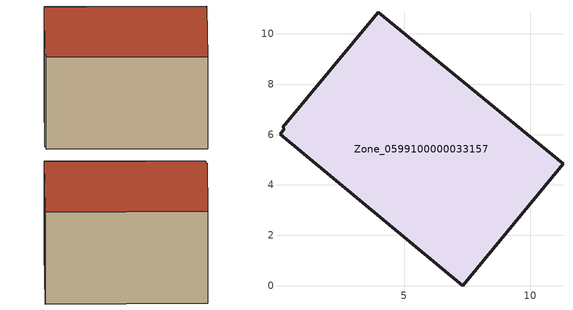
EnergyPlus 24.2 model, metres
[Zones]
Zone_0599100000033157
 floor ground (C_G): 11.31,4.83 11.13,4.62 7.32,0 0.07,6.02 0.24,6.23 0.17,6.29 3.97,10.85 z0
 wall outside (C_F): 0.07,6.02 7.32,0 11.13,4.62 11.31,4.83 3.97,10.85 0.17,6.29 0.24,6.23 0.07,6.02 z0:6.07
 roof outside (C_R): 11.13,4.62 11.31,4.83 3.97,10.85 0.17,6.29 0.24,6.23 0.07,6.02 7.32,0 z6.07
[BUILDING]
Pand.0599100000033157: North Axis=0; Terrain=City; Loads Convergence Tolerance Value=0.04; Temperature Convergence Tolerance Value=0.4; Solar Distribution=FullExterior; Maximum Number of Warmup Days=25; Minimum Number of Warmup Days=1
[Site:Location]
Rotterdam.The.Hague.AP_ZH_NLD Design_Conditions: Latitude=51.96; Longitude=4.45; Time Zone=1; Elevation=-4.5
[SITE:GROUNDTEMPERATURE:BUILDINGSURFACE]
18, 18, 18, 18, 18, 18, 18, 18, 18, 18, 18, 18
[MATERIAL] Thermal Absorptance=0.9; Solar Absorptance=0.7; Visible Absorptance=0.7
Name | Roughness | Thickness | Conductivity | Density | Specific Heat
G.TI.1946-1964 | MediumSmooth | 0.15 | 1 | 540 | 1210
F.TI.1946-1964 | Rough | 0.3 | 0.857143 | 1920 | 840
R.TI.1946-1964 | MediumRough | 0.2 | 0.277778 | 1500 | 1000
[CONSTRUCTION]
C_G: G.TI.1946-1964
C_F: F.TI.1946-1964
C_R: R.TI.1946-1964
[ZONE]
Zone_0599100000033157: Type=1; Multiplier=1; Ceiling Height=Autocalculate; Volume=Autocalculate; Floor Area=autocalculate; Part of Total Floor Area=Yes
[ZONEINFILTRATION:DESIGNFLOWRATE]
Infil_Zone_0599100000033157: Zone or ZoneList or Space or SpaceList=Zone_0599100000033157; Schedule=AlwaysOn; Design Flow Rate Calculation Method=Flow/Area; Flow Rate per Floor Area=0.003; Constant Term Coefficient=1; Temperature Term Coefficient=0; Velocity Term Coefficient=0; Velocity Squared Term Coefficient=0
[HVACTEMPLATE:ZONE:IDEALLOADSAIRSYSTEM]
Zone_0599100000033157: Maximum Heating Supply Air Temperature=50; Minimum Cooling Supply Air Temperature=13; Maximum Heating Supply Air Humidity Ratio=0.0156; Minimum Cooling Supply Air Humidity Ratio=0.0077; Heating Limit=NoLimit; Cooling Limit=NoLimit; Dehumidification Control Type=ConstantSensibleHeatRatio; Cooling Sensible Heat Ratio=0.7; Dehumidification Setpoint=60; Humidification Control Type=None; Humidification Setpoint=30; Outdoor Air Method=None; Outdoor Air Flow Rate per Person=0.00944; Outdoor Air Flow Rate per Zone Floor Area=0; Outdoor Air Flow Rate per Zone=0; Demand Controlled Ventilation Type=None; Outdoor Air Economizer Type=NoEconomizer; Heat Recovery Type=None; Sensible Heat Recovery Effectiveness=0.7; Latent Heat Recovery Effectiveness=0.65
[ZONECONTROL:THERMOSTAT]
ThermostatControl_Zone_0599100000033157: Zone or ZoneList=Zone_0599100000033157; Control Type Schedule=DualSetpointControlType; Control 1=Thermostat_Zone_0599100000033157; Temperature Difference Between Cutout And Setpoint=0
[THERMOSTATSETPOINT:DUALSETPOINT]
Thermostat_Zone_0599100000033157: Heating Setpoint Temperature Schedule=HeatingSetpoint_Zone_0599100000033157; Cooling Setpoint Temperature Schedule=CoolingSetpoint_Zone_0599100000033157
[SCHEDULE:COMPACT]
HeatingSetpoint_Zone_0599100000033157: Through: 12/31, For: AllDays, Until: 24:00, 21
CoolingSetpoint_Zone_0599100000033157: Through: 12/31, For: AllDays, Until: 24:00, 24
DualSetpointControlType: Through: 12/31, For: AllDays, Until: 24:00, 4
AlwaysOn: Through: 12/31, For: AllDays, Until: 24:00, 1
